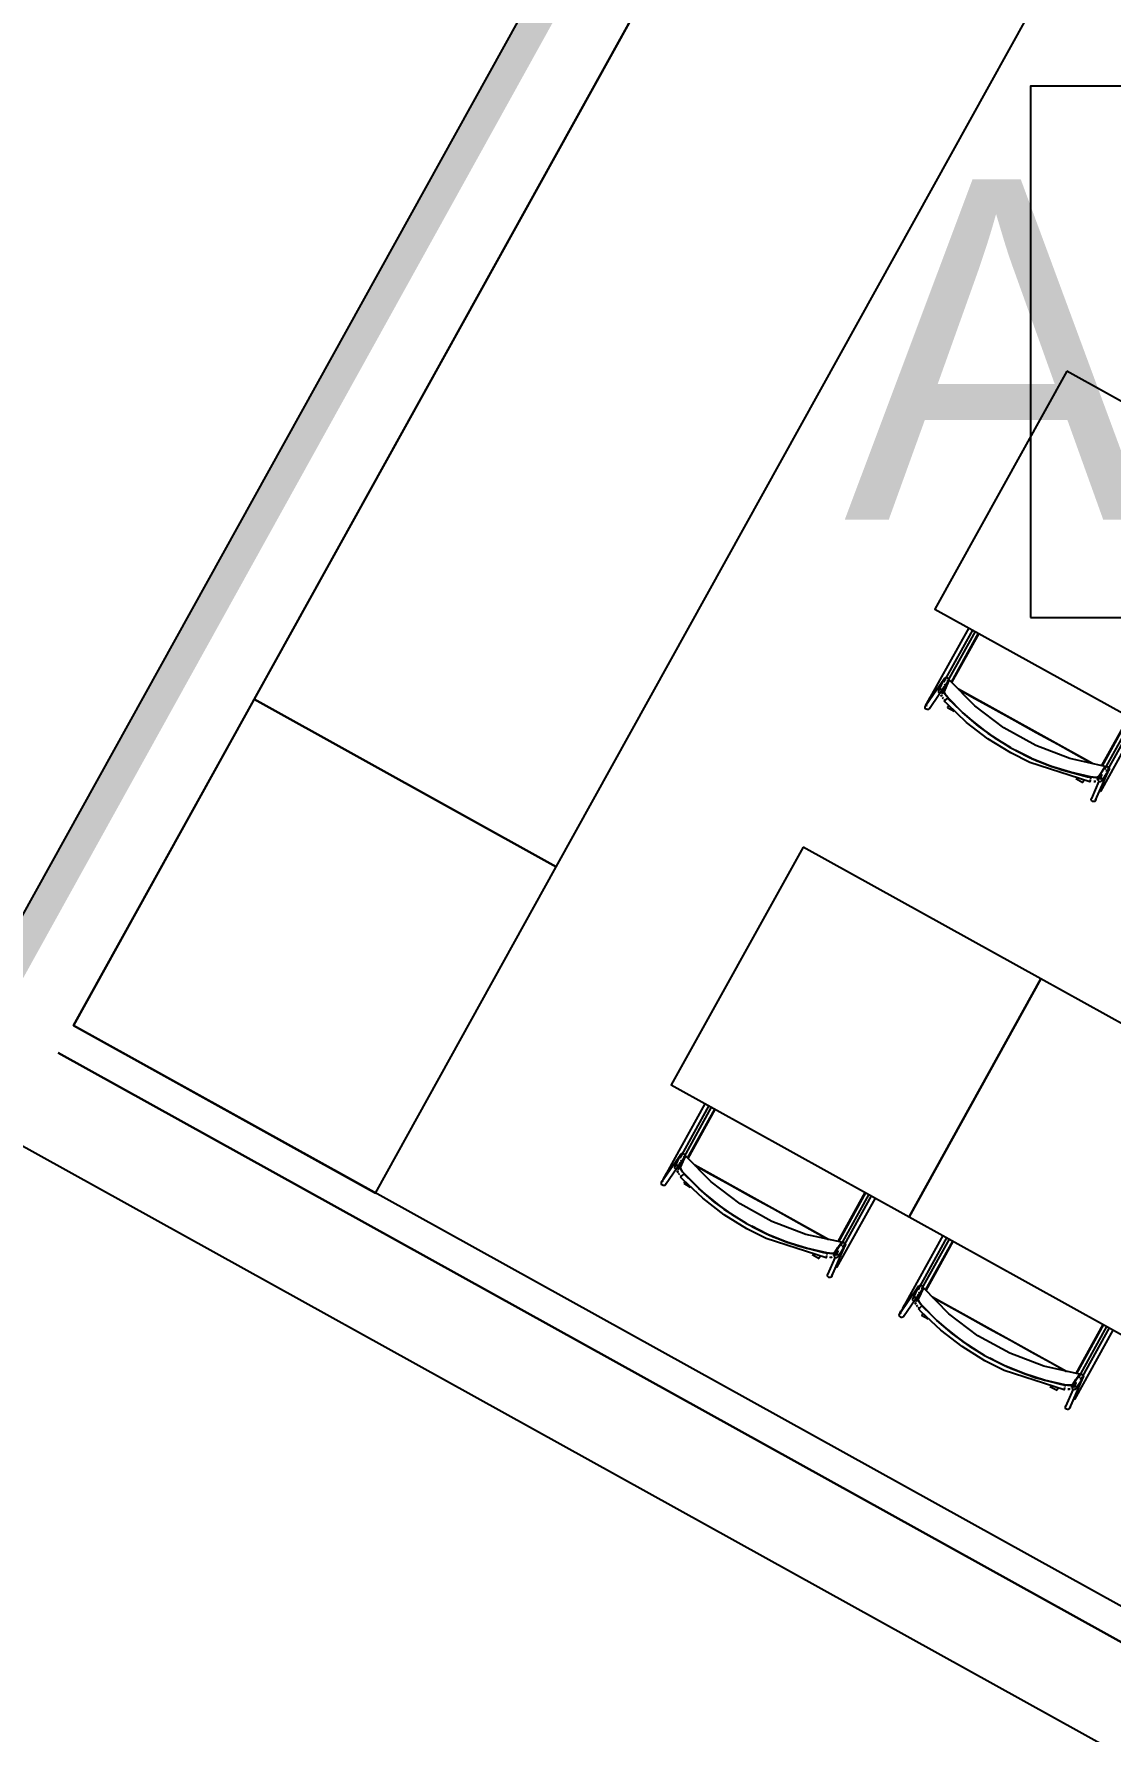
# Model space of a CAD drawing. Header units: metres. Extents: x 2.5 to 42.6, y 0.9 to 31.9.
# Drawn here: x 31.963 to 32.975, y 19.203 to 20.799 of the extents above; entities that cross this region are included whole.
import ezdxf

# ---------------------------------------------------------------- set-up
doc = ezdxf.new("R2010")
doc.units = ezdxf.units.M
for name, color, linetype in [('ARREDI', 9, 'Continuous'), ('PARETI_STRUTTURE', 7, 'Continuous'), ('PILASTRI_SETTI', 8, 'Continuous'), ('WAYFINDING_RIQUADRI', 7, 'Continuous'), ('WAYFINDING_TESTI', 7, 'Continuous')]:
    doc.layers.add(name, color=color, linetype=linetype)

msp = doc.modelspace()

# ---------------------------------------------------------------- linework, layer by layer
at = {"layer": 'ARREDI'}
for points in [[(32.9503, 20.9111), (32.6662, 21.0686), (32.1699, 20.1732), (32.454, 20.0157), (32.9503, 20.9111), (33.2822, 21.5099), (32.9981, 21.6674), (32.6662, 21.0686)], [(32.9343, 20.4819), (32.8102, 20.2581), (33.0341, 20.134), (33.1581, 20.3578)], [(32.2839, 19.7088), (32.454, 20.0157), (32.1699, 20.1732), (31.9998, 19.8663)], [(32.6862, 20.0342), (32.5621, 19.8104), (32.7859, 19.6863), (32.91, 19.9101)], [(32.91, 19.9101), (32.7859, 19.6863), (33.0098, 19.5622), (33.1339, 19.7861)]]:
    msp.add_lwpolyline(points, close=True, dxfattribs=at)
for points in [[(32.8258, 20.1893), (32.8513, 20.2353)], [(32.8199, 20.1898), (32.8193, 20.1903), (32.819, 20.1909), (32.8188, 20.1916), (32.819, 20.1924), (32.8192, 20.1928), (32.8192, 20.1928), (32.8194, 20.193), (32.8199, 20.1935), (32.8207, 20.1937)], [(32.8207, 20.1937), (32.8214, 20.1937), (32.8221, 20.1934), (32.8227, 20.1929), (32.823, 20.1923), (32.8232, 20.1915), (32.823, 20.1908)], [(32.8155, 20.1784), (32.8148, 20.1787), (32.8143, 20.1792), (32.8139, 20.1798), (32.8138, 20.1805), (32.8138, 20.1806), (32.8139, 20.1812), (32.814, 20.1814), (32.8143, 20.1819), (32.8149, 20.1823), (32.8156, 20.1826)], [(32.8156, 20.1826), (32.8163, 20.1826), (32.817, 20.1823), (32.8176, 20.1818), (32.818, 20.1812), (32.8181, 20.1804), (32.8181, 20.1804), (32.8179, 20.1797), (32.8179, 20.1796), (32.8176, 20.1791), (32.817, 20.1786), (32.8164, 20.1784)], [(32.8165, 20.1796), (32.8183, 20.1835), (32.819, 20.1851)], [(32.9639, 20.1002), (32.9672, 20.1051), (32.9704, 20.1101), (32.9371, 20.1176), (32.905, 20.1298), (32.875, 20.1464), (32.8477, 20.1671), (32.8237, 20.1914), (32.8212, 20.186), (32.8188, 20.1806), (32.8189, 20.1798), (32.8197, 20.1782), (32.821, 20.1764), (32.8226, 20.1745)], [(32.8226, 20.1745), (32.821, 20.1764), (32.8197, 20.1783), (32.8189, 20.1798), (32.8188, 20.1806)], [(32.8196, 20.1865), (32.82, 20.1874)], [(32.8219, 20.19), (32.8237, 20.1914)], [(32.8324, 20.1826), (32.8449, 20.1756), (32.8651, 20.1645), (32.8853, 20.1533), (32.9055, 20.1421), (32.9257, 20.1309), (32.9458, 20.1197), (32.9583, 20.1128)], [(32.9583, 20.1128), (32.8324, 20.1826)], [(32.8035, 20.1635), (32.8028, 20.1635), (32.8021, 20.1638), (32.8015, 20.1643), (32.8011, 20.1649), (32.801, 20.1657), (32.8012, 20.1664), (32.8014, 20.1668), (32.8014, 20.1669), (32.8016, 20.167), (32.8021, 20.1675), (32.8029, 20.1677)], [(32.8054, 20.1656), (32.8052, 20.1648), (32.805, 20.1644), (32.805, 20.1644), (32.8048, 20.1642), (32.8042, 20.1637), (32.8035, 20.1635)], [(32.8059, 20.1753), (32.8059, 20.1753), (32.8059, 20.1752), (32.8062, 20.1751), (32.8066, 20.1748)], [(32.8066, 20.1748), (32.8072, 20.1745)], [(32.8168, 20.1758), (32.816, 20.1773)], [(32.816, 20.1773), (32.8167, 20.1758)], [(32.8181, 20.1739), (32.8173, 20.175)], [(32.8173, 20.175), (32.818, 20.174)], [(32.8196, 20.1721), (32.8189, 20.1729)], [(32.819, 20.1715), (32.8192, 20.1717), (32.8196, 20.1721), (32.8201, 20.1725), (32.8207, 20.173), (32.8212, 20.1735)], [(32.819, 20.1715), (32.819, 20.1715)], [(32.8212, 20.1735), (32.8217, 20.1739), (32.822, 20.1742), (32.8222, 20.1744)], [(32.8231, 20.1675), (32.8227, 20.1668), (32.8224, 20.1663), (32.8222, 20.1658), (32.822, 20.1656)], [(32.8812, 20.1279), (32.8669, 20.1365), (32.8511, 20.148), (32.8363, 20.1607), (32.8226, 20.1745)], [(32.8227, 20.1744), (32.8364, 20.1606), (32.8512, 20.1479), (32.8669, 20.1365), (32.8812, 20.1279)], [(32.993, 20.1567), (32.9675, 20.1107)], [(32.8863, 20.125), (32.9006, 20.1178)], [(32.9007, 20.1178), (32.8863, 20.125)], [(32.9012, 20.1176), (32.919, 20.1103), (32.9375, 20.1045), (32.9565, 20.1002)], [(32.9567, 20.1002), (32.9377, 20.1045), (32.9191, 20.1103), (32.9012, 20.1175)], [(32.9564, 20.0977), (32.9563, 20.097), (32.9562, 20.0964), (32.9561, 20.0959), (32.956, 20.0956), (32.956, 20.0955), (32.956, 20.0956), (32.9561, 20.0958)], [(32.9568, 20.0998), (32.9567, 20.0996), (32.9567, 20.0991), (32.9565, 20.0985)], [(32.9567, 20.1002), (32.9591, 20.0998), (32.9614, 20.0997), (32.9631, 20.0999), (32.9639, 20.1002)], [(32.9639, 20.1002), (32.9631, 20.0999), (32.9614, 20.0997), (32.9592, 20.0998), (32.9567, 20.1002)], [(32.9631, 20.0976), (32.9632, 20.0984), (32.9635, 20.0989), (32.9636, 20.099), (32.9641, 20.0995), (32.9641, 20.0995), (32.9648, 20.0998), (32.9655, 20.0998), (32.9662, 20.0996), (32.9668, 20.0991), (32.9672, 20.0985)], [(32.9674, 20.1025), (32.9666, 20.1013), (32.9633, 20.0964)], [(32.9672, 20.0985), (32.9674, 20.0978), (32.9673, 20.097), (32.9671, 20.0965), (32.967, 20.0964), (32.9665, 20.0959), (32.9665, 20.0959), (32.9658, 20.0956), (32.965, 20.0956), (32.9643, 20.0958), (32.9637, 20.0963)], [(32.9704, 20.1101), (32.97, 20.1071)], [(32.97, 20.1071), (32.9704, 20.1101)], [(32.9703, 20.1092), (32.9708, 20.1097), (32.9715, 20.11), (32.9723, 20.11), (32.973, 20.1098), (32.9736, 20.1094), (32.974, 20.1087)], [(32.974, 20.1087), (32.9742, 20.108), (32.9741, 20.1073), (32.974, 20.107), (32.974, 20.107), (32.9737, 20.1066), (32.9732, 20.1061), (32.9725, 20.1058), (32.9718, 20.1058), (32.971, 20.106)], [(32.9494, 20.095), (32.9495, 20.0953), (32.9498, 20.0957), (32.9501, 20.0963), (32.9505, 20.0969)], [(32.9617, 20.096), (32.9608, 20.0959), (32.9596, 20.096)], [(32.9596, 20.096), (32.9609, 20.0959)], [(32.9648, 20.0872), (32.9654, 20.0869)], [(32.9654, 20.0869), (32.9659, 20.0866), (32.9661, 20.0865)], [(32.9662, 20.0864), (32.9662, 20.0864)], [(32.9574, 20.0782), (32.9573, 20.0789), (32.9573, 20.0797), (32.9574, 20.0799), (32.9574, 20.0799), (32.9577, 20.0803), (32.9582, 20.0808)], [(32.9614, 20.0799), (32.9616, 20.0791), (32.9615, 20.0784), (32.9614, 20.0782), (32.9614, 20.0782), (32.9611, 20.0777), (32.9606, 20.0772), (32.9599, 20.0769), (32.9592, 20.0769), (32.9584, 20.0771), (32.9578, 20.0776), (32.9574, 20.0782)], [(32.5776, 19.7416), (32.6031, 19.7876)], [(32.5674, 19.7307), (32.5667, 19.731), (32.5661, 19.7315), (32.5657, 19.7321), (32.5656, 19.7328), (32.5656, 19.7329), (32.5658, 19.7336), (32.5658, 19.7337), (32.5661, 19.7342), (32.5667, 19.7346), (32.5674, 19.7349)], [(32.5674, 19.7349), (32.5682, 19.7349), (32.5689, 19.7346), (32.5695, 19.7341), (32.5698, 19.7335), (32.5699, 19.7328), (32.5699, 19.7327), (32.5698, 19.732), (32.5698, 19.7319), (32.5694, 19.7314), (32.5688, 19.7309), (32.5681, 19.7307)], [(32.5684, 19.7319), (32.5701, 19.7359), (32.5708, 19.7374)], [(32.5718, 19.7421), (32.5712, 19.7426), (32.5708, 19.7432), (32.5707, 19.744), (32.5708, 19.7447), (32.5711, 19.7451), (32.5711, 19.7451), (32.5712, 19.7453), (32.5718, 19.7458), (32.5725, 19.746)], [(32.7157, 19.6525), (32.719, 19.6574), (32.7223, 19.6624), (32.6889, 19.6699), (32.6569, 19.6821), (32.6269, 19.6987), (32.5996, 19.7194), (32.5755, 19.7437), (32.5731, 19.7383), (32.5707, 19.7329), (32.5708, 19.7321), (32.5716, 19.7305), (32.5729, 19.7287), (32.5745, 19.7268)], [(32.5745, 19.7268), (32.5728, 19.7288), (32.5715, 19.7306), (32.5708, 19.7321), (32.5707, 19.733)], [(32.5715, 19.7388), (32.5718, 19.7397)], [(32.5725, 19.746), (32.5733, 19.746), (32.574, 19.7457), (32.5745, 19.7452), (32.5749, 19.7446), (32.575, 19.7438), (32.5749, 19.7431)], [(32.5738, 19.7423), (32.5755, 19.7437)], [(32.5843, 19.7349), (32.5968, 19.7279), (32.6169, 19.7168), (32.6371, 19.7056), (32.6573, 19.6944), (32.6775, 19.6832), (32.6976, 19.672), (32.7102, 19.6651)], [(32.7102, 19.6651), (32.5843, 19.7349)], [(32.5554, 19.7158), (32.5546, 19.7158), (32.554, 19.7161), (32.5534, 19.7166), (32.553, 19.7172), (32.5529, 19.718), (32.553, 19.7187), (32.5533, 19.7192), (32.5533, 19.7192), (32.5534, 19.7194), (32.554, 19.7198), (32.5547, 19.7201)], [(32.5572, 19.7179), (32.5571, 19.7171), (32.5568, 19.7167), (32.5568, 19.7167), (32.5567, 19.7165), (32.5561, 19.716), (32.5554, 19.7158)], [(32.5578, 19.7276), (32.5578, 19.7276), (32.5578, 19.7276), (32.5581, 19.7274), (32.5585, 19.7272)], [(32.5585, 19.7272), (32.5591, 19.7268)], [(32.5678, 19.7296), (32.5686, 19.7281)], [(32.5686, 19.7281), (32.5679, 19.7296)], [(32.5699, 19.7262), (32.5691, 19.7273)], [(32.5691, 19.7273), (32.5699, 19.7263)], [(32.5715, 19.7244), (32.5708, 19.7252)], [(32.5709, 19.7238), (32.5708, 19.7238)], [(32.5709, 19.7238), (32.5711, 19.724), (32.5715, 19.7244), (32.572, 19.7248), (32.5725, 19.7253), (32.5731, 19.7258)], [(32.5731, 19.7258), (32.5735, 19.7262), (32.5739, 19.7265), (32.574, 19.7267)], [(32.575, 19.7198), (32.5746, 19.7191), (32.5743, 19.7186), (32.574, 19.7181), (32.5739, 19.7179)], [(32.633, 19.6802), (32.6188, 19.6888), (32.603, 19.7003), (32.5882, 19.713), (32.5745, 19.7268)], [(32.5746, 19.7267), (32.5883, 19.7129), (32.603, 19.7002), (32.6188, 19.6888), (32.633, 19.6802)], [(32.7449, 19.709), (32.7194, 19.663)], [(32.6525, 19.6701), (32.6379, 19.6775)], [(32.6379, 19.6774), (32.6525, 19.6701)], [(32.6531, 19.6699), (32.6709, 19.6627), (32.6894, 19.6568), (32.7084, 19.6525)], [(32.7085, 19.6525), (32.6895, 19.6568), (32.6709, 19.6626), (32.6531, 19.6698)], [(32.7086, 19.6521), (32.7086, 19.6519), (32.7085, 19.6514), (32.7084, 19.6508)], [(32.7085, 19.6525), (32.7109, 19.6522), (32.7132, 19.652), (32.7149, 19.6522), (32.7157, 19.6525)], [(32.7157, 19.6525), (32.715, 19.6522), (32.7133, 19.652), (32.711, 19.6521), (32.7085, 19.6525)], [(32.715, 19.6499), (32.7151, 19.6507), (32.7153, 19.6512), (32.7154, 19.6513), (32.7159, 19.6518), (32.7159, 19.6518), (32.7166, 19.6521), (32.7174, 19.6521), (32.7181, 19.6519), (32.7187, 19.6514), (32.7191, 19.6508)], [(32.7193, 19.6548), (32.7185, 19.6536), (32.7152, 19.6487)], [(32.7191, 19.6508), (32.7193, 19.6501), (32.7192, 19.6494), (32.7189, 19.6488), (32.7189, 19.6487), (32.7184, 19.6482), (32.7183, 19.6482), (32.7176, 19.6479), (32.7169, 19.6479), (32.7162, 19.6481), (32.7156, 19.6486)], [(32.7223, 19.6624), (32.7219, 19.6594), (32.7223, 19.6624)], [(32.7221, 19.6615), (32.7227, 19.662), (32.7234, 19.6623), (32.7241, 19.6623), (32.7248, 19.6621), (32.7254, 19.6617), (32.7259, 19.661)], [(32.7258, 19.661), (32.726, 19.6603), (32.7259, 19.6596), (32.7258, 19.6593), (32.7258, 19.6593), (32.7256, 19.6589), (32.7251, 19.6584), (32.7244, 19.6581), (32.7236, 19.6581), (32.7229, 19.6583)], [(32.8015, 19.6175), (32.827, 19.6636)], [(32.7013, 19.6473), (32.7014, 19.6476), (32.7016, 19.648), (32.702, 19.6486), (32.7023, 19.6492)], [(32.7083, 19.6501), (32.7082, 19.6493), (32.708, 19.6487), (32.708, 19.6482), (32.7079, 19.6479), (32.7079, 19.6478), (32.7079, 19.6479), (32.708, 19.6481)], [(32.7136, 19.6483), (32.7127, 19.6482), (32.7115, 19.6483)], [(32.7115, 19.6483), (32.7128, 19.6482)], [(32.7167, 19.6395), (32.7173, 19.6392)], [(32.7173, 19.6392), (32.7177, 19.6389), (32.718, 19.6388)], [(32.718, 19.6387), (32.718, 19.6388)], [(32.7093, 19.6305), (32.7091, 19.6312), (32.7092, 19.632), (32.7093, 19.6322), (32.7093, 19.6322), (32.7095, 19.6326), (32.7101, 19.6331)], [(32.7133, 19.6322), (32.7134, 19.6315), (32.7133, 19.6307), (32.7133, 19.6305), (32.7133, 19.6305), (32.713, 19.6301), (32.7125, 19.6295), (32.7118, 19.6293), (32.711, 19.6292), (32.7103, 19.6294), (32.7097, 19.6299), (32.7093, 19.6305)], [(32.7956, 19.618), (32.795, 19.6185), (32.7947, 19.6191), (32.7945, 19.6199), (32.7947, 19.6206), (32.7949, 19.6211), (32.7949, 19.6211), (32.7951, 19.6213), (32.7957, 19.6217), (32.7964, 19.622)], [(32.9396, 19.5285), (32.9429, 19.5334), (32.9461, 19.5383), (32.9128, 19.5458), (32.8807, 19.558), (32.8507, 19.5746), (32.8234, 19.5953), (32.7994, 19.6197), (32.7969, 19.6143), (32.7945, 19.6089), (32.7946, 19.608), (32.7954, 19.6065), (32.7967, 19.6046), (32.7983, 19.6027)], [(32.7964, 19.622), (32.7971, 19.6219), (32.7978, 19.6217), (32.7984, 19.6212), (32.7987, 19.6205), (32.7989, 19.6198), (32.7987, 19.619)], [(32.7976, 19.6182), (32.7994, 19.6197)], [(32.7816, 19.6035), (32.7816, 19.6035), (32.7817, 19.6035), (32.7819, 19.6033), (32.7823, 19.6031)], [(32.7824, 19.6031), (32.7829, 19.6028)], [(32.7912, 19.6067), (32.7905, 19.6069), (32.79, 19.6074), (32.7896, 19.608), (32.7895, 19.6088), (32.7895, 19.6088), (32.7896, 19.6095), (32.7897, 19.6096), (32.79, 19.6101), (32.7906, 19.6106), (32.7913, 19.6108)], [(32.7913, 19.6108), (32.792, 19.6108), (32.7927, 19.6105), (32.7933, 19.61), (32.7937, 19.6094), (32.7938, 19.6087), (32.7938, 19.6087), (32.7937, 19.608), (32.7936, 19.6078), (32.7933, 19.6073), (32.7927, 19.6069), (32.792, 19.6066)], [(32.7925, 19.604), (32.7917, 19.6055)], [(32.7917, 19.6055), (32.7924, 19.6041)], [(32.7922, 19.6079), (32.794, 19.6118), (32.7947, 19.6133)], [(32.7938, 19.6021), (32.793, 19.6033)], [(32.793, 19.6032), (32.7937, 19.6022)], [(32.7983, 19.6027), (32.7967, 19.6047), (32.7954, 19.6065), (32.7946, 19.608), (32.7945, 19.6089)], [(32.7953, 19.6147), (32.7957, 19.6156)], [(32.8569, 19.5561), (32.8426, 19.5648), (32.8268, 19.5762), (32.812, 19.5889), (32.7983, 19.6027)], [(32.8081, 19.6108), (32.8206, 19.6039), (32.8408, 19.5927), (32.861, 19.5815), (32.8812, 19.5703), (32.9014, 19.5591), (32.9215, 19.548), (32.934, 19.541)], [(32.934, 19.541), (32.8081, 19.6108)], [(32.7792, 19.5917), (32.7785, 19.5917), (32.7778, 19.592), (32.7772, 19.5925), (32.7769, 19.5932), (32.7767, 19.5939), (32.7769, 19.5947), (32.7771, 19.5951), (32.7771, 19.5951), (32.7773, 19.5953), (32.7779, 19.5957), (32.7786, 19.596)], [(32.7811, 19.5938), (32.7809, 19.5931), (32.7807, 19.5926), (32.7807, 19.5926), (32.7805, 19.5924), (32.78, 19.592), (32.7792, 19.5917)], [(32.7953, 19.6003), (32.7946, 19.6011)], [(32.7947, 19.5998), (32.7949, 19.6), (32.7953, 19.6003), (32.7958, 19.6007), (32.7964, 19.6012), (32.7969, 19.6017)], [(32.7947, 19.5998), (32.7947, 19.5997)], [(32.7969, 19.6017), (32.7974, 19.6022), (32.7977, 19.6025), (32.7979, 19.6026)], [(32.7988, 19.5957), (32.7984, 19.5951), (32.7981, 19.5945), (32.7979, 19.5941), (32.7978, 19.5939)], [(32.7984, 19.6026), (32.8121, 19.5888), (32.8269, 19.5762), (32.8426, 19.5648), (32.8569, 19.5561)], [(32.9688, 19.585), (32.9433, 19.539)], [(32.8618, 19.5534), (32.8763, 19.5461)], [(32.8764, 19.546), (32.8618, 19.5534)], [(32.8769, 19.5458), (32.8947, 19.5386), (32.9133, 19.5328), (32.9322, 19.5285)], [(32.9324, 19.5284), (32.9134, 19.5327), (32.8948, 19.5386), (32.877, 19.5458)], [(32.9251, 19.5233), (32.9252, 19.5235), (32.9255, 19.5239), (32.9258, 19.5245), (32.9262, 19.5251)], [(32.9321, 19.526), (32.932, 19.5253), (32.9319, 19.5246), (32.9318, 19.5241), (32.9318, 19.5238), (32.9318, 19.5238), (32.9318, 19.5238), (32.9318, 19.524)], [(32.9325, 19.528), (32.9324, 19.5278), (32.9324, 19.5273), (32.9322, 19.5267)], [(32.9324, 19.5284), (32.9348, 19.5281), (32.9371, 19.528), (32.9388, 19.5281), (32.9396, 19.5285)], [(32.9396, 19.5285), (32.9388, 19.5281), (32.9372, 19.528), (32.9349, 19.5281), (32.9324, 19.5284)], [(32.9374, 19.5242), (32.9366, 19.5242), (32.9353, 19.5242)], [(32.9353, 19.5242), (32.9366, 19.5241)], [(32.9388, 19.5259), (32.9389, 19.5266), (32.9392, 19.5271), (32.9393, 19.5273), (32.9398, 19.5278), (32.9398, 19.5278), (32.9405, 19.528), (32.9412, 19.5281), (32.9419, 19.5278), (32.9425, 19.5274), (32.9429, 19.5268)], [(32.9431, 19.5308), (32.9423, 19.5296), (32.939, 19.5246)], [(32.9429, 19.5267), (32.9431, 19.526), (32.943, 19.5253), (32.9428, 19.5248), (32.9427, 19.5246), (32.9422, 19.5242), (32.9422, 19.5241), (32.9415, 19.5239), (32.9408, 19.5238), (32.94, 19.5241), (32.9394, 19.5245)], [(32.9462, 19.5383), (32.9458, 19.5353), (32.9462, 19.5383)], [(32.946, 19.5374), (32.9465, 19.5379), (32.9472, 19.5382), (32.948, 19.5383), (32.9487, 19.5381), (32.9493, 19.5376), (32.9497, 19.537)], [(32.9497, 19.537), (32.9499, 19.5362), (32.9498, 19.5355), (32.9497, 19.5353), (32.9497, 19.5353), (32.9494, 19.5348), (32.9489, 19.5343), (32.9482, 19.534), (32.9475, 19.534), (32.9467, 19.5342)], [(32.9331, 19.5064), (32.933, 19.5072), (32.9331, 19.5079), (32.9331, 19.5081), (32.9331, 19.5081), (32.9334, 19.5086), (32.9339, 19.5091)], [(32.9371, 19.5081), (32.9373, 19.5074), (32.9372, 19.5066), (32.9371, 19.5064), (32.9371, 19.5064), (32.9369, 19.506), (32.9363, 19.5055), (32.9356, 19.5052), (32.9349, 19.5051), (32.9341, 19.5054), (32.9335, 19.5058), (32.9331, 19.5064)], [(32.9405, 19.5154), (32.9411, 19.5151)], [(32.9411, 19.5151), (32.9416, 19.5148), (32.9418, 19.5147)], [(32.9419, 19.5147), (32.9419, 19.5147)]]:
    msp.add_lwpolyline(points, dxfattribs=at)
at = {"layer": 'PARETI_STRUTTURE'}
for points in [[(32.9477, 21.7673), (31.8902, 19.8595)], [(31.9998, 19.8663), (32.9981, 21.6674)], [(32.842, 20.2404), (32.8059, 20.1753)], [(32.8187, 20.1894), (32.8458, 20.2383)], [(32.848, 20.2371), (32.822, 20.1903)], [(32.8262, 20.1889), (32.8518, 20.2351)], [(32.8192, 20.1928), (32.8014, 20.1668)], [(32.805, 20.1644), (32.8228, 20.1904)], [(32.814, 20.1814), (32.819, 20.192)], [(32.8183, 20.1835), (32.8173, 20.1819)], [(32.8229, 20.1902), (32.8228, 20.19), (32.8228, 20.1899), (32.8227, 20.1898), (32.8227, 20.1897), (32.8226, 20.1896), (32.8226, 20.1895), (32.8225, 20.1893), (32.8224, 20.1892), (32.8224, 20.1891), (32.8223, 20.189), (32.8223, 20.1889), (32.8222, 20.1887), (32.8222, 20.1886), (32.8221, 20.1885), (32.822, 20.1884), (32.822, 20.1883), (32.8219, 20.1881), (32.8219, 20.188), (32.8218, 20.1879), (32.8218, 20.1878), (32.8217, 20.1877), (32.8217, 20.1876), (32.8216, 20.1874), (32.8215, 20.1873), (32.8215, 20.1872), (32.8214, 20.1871), (32.8214, 20.187), (32.8213, 20.1868), (32.8213, 20.1867), (32.8212, 20.1866), (32.8212, 20.1865), (32.8211, 20.1864), (32.821, 20.1862), (32.821, 20.1861), (32.8209, 20.186), (32.8209, 20.1859), (32.8208, 20.1858), (32.8208, 20.1857), (32.8207, 20.1855), (32.8207, 20.1854), (32.8206, 20.1853), (32.8205, 20.1852), (32.8205, 20.1851), (32.8204, 20.1849), (32.8204, 20.1848), (32.8203, 20.1847), (32.8203, 20.1846), (32.8202, 20.1845), (32.8201, 20.1844), (32.8201, 20.1842), (32.82, 20.1841), (32.82, 20.184), (32.8199, 20.1839), (32.8199, 20.1838), (32.8198, 20.1836), (32.8198, 20.1835), (32.8197, 20.1834), (32.8196, 20.1833), (32.8196, 20.1832), (32.8195, 20.1831), (32.8195, 20.1829), (32.8194, 20.1828), (32.8194, 20.1827), (32.8193, 20.1826), (32.8193, 20.1825), (32.8192, 20.1823), (32.8191, 20.1822), (32.8191, 20.1821), (32.819, 20.182), (32.819, 20.1819), (32.8189, 20.1817), (32.8189, 20.1816), (32.8188, 20.1815), (32.8187, 20.1814), (32.8187, 20.1813), (32.8186, 20.1811), (32.8186, 20.181), (32.8185, 20.1809), (32.8185, 20.1808), (32.8184, 20.1807), (32.8184, 20.1806), (32.8183, 20.1804), (32.8182, 20.1803), (32.8182, 20.1802), (32.8181, 20.1801), (32.8181, 20.18), (32.818, 20.1798), (32.818, 20.1797), (32.8179, 20.1796), (32.8179, 20.1796)], [(32.8012, 20.1666), (32.8018, 20.1678), (32.8026, 20.1692), (32.8041, 20.1721), (32.8059, 20.1753)], [(32.8815, 20.1227), (32.86, 20.136), (32.84, 20.1514), (32.8216, 20.1688), (32.819, 20.1715)], [(32.822, 20.1656), (32.8283, 20.1621)], [(32.8222, 20.1744), (32.8403, 20.1569), (32.8599, 20.1414), (32.8811, 20.1279), (32.8836, 20.1265)], [(32.9662, 20.0864), (33.0023, 20.1516)], [(32.9926, 20.157), (32.967, 20.1108)], [(32.9701, 20.1076), (32.9963, 20.1549)], [(32.9985, 20.1537), (32.9729, 20.1075)], [(32.956, 20.0955), (32.8996, 20.1136), (32.8815, 20.1227)], [(32.8836, 20.1265), (32.9061, 20.1154), (32.9296, 20.1067), (32.9539, 20.1004), (32.9568, 20.0998)], [(32.9427, 20.0987), (32.9494, 20.095)], [(32.9614, 20.0782), (32.974, 20.107)], [(32.9635, 20.0989), (32.9698, 20.1088)], [(32.967, 20.1019), (32.9652, 20.0977)], [(32.9657, 20.0997), (32.9662, 20.1006)], [(32.974, 20.107), (32.9734, 20.1064), (32.9734, 20.1063), (32.9733, 20.1062), (32.9732, 20.1061), (32.9732, 20.106), (32.9731, 20.1059), (32.973, 20.1057), (32.9729, 20.1056), (32.9729, 20.1055), (32.9728, 20.1054), (32.9727, 20.1053), (32.9727, 20.1052), (32.9726, 20.1051), (32.9725, 20.105), (32.9724, 20.1049), (32.9724, 20.1048), (32.9723, 20.1046), (32.9722, 20.1045), (32.9722, 20.1044), (32.9721, 20.1043), (32.972, 20.1042), (32.9719, 20.1041), (32.9719, 20.104), (32.9718, 20.1039), (32.9717, 20.1038), (32.9717, 20.1036), (32.9716, 20.1035), (32.9715, 20.1034), (32.9714, 20.1033), (32.9714, 20.1032), (32.9713, 20.1031), (32.9712, 20.103), (32.9712, 20.1029), (32.9711, 20.1028), (32.971, 20.1027), (32.9709, 20.1025), (32.9709, 20.1024), (32.9708, 20.1023), (32.9707, 20.1022), (32.9707, 20.1021), (32.9706, 20.102), (32.9705, 20.1019), (32.9705, 20.1018), (32.9704, 20.1017), (32.9703, 20.1015), (32.9702, 20.1015), (32.9702, 20.1013), (32.9701, 20.1012), (32.97, 20.1011), (32.97, 20.101), (32.9699, 20.1009), (32.9698, 20.1008), (32.9698, 20.1007), (32.9697, 20.1006), (32.9696, 20.1005), (32.9695, 20.1003), (32.9695, 20.1002), (32.9694, 20.1001), (32.9693, 20.1), (32.9693, 20.0999), (32.9692, 20.0998), (32.9691, 20.0997), (32.969, 20.0996), (32.969, 20.0995), (32.9689, 20.0994), (32.9688, 20.0992), (32.9688, 20.0991), (32.9687, 20.099), (32.9686, 20.0989), (32.9685, 20.0988), (32.9685, 20.0987), (32.9684, 20.0986), (32.9683, 20.0985), (32.9683, 20.0984), (32.9682, 20.0982), (32.9681, 20.0981), (32.968, 20.098), (32.968, 20.0979), (32.9679, 20.0978), (32.9678, 20.0977), (32.9678, 20.0976), (32.9677, 20.0975), (32.9676, 20.0974), (32.9675, 20.0973), (32.9675, 20.0971), (32.9674, 20.097), (32.9673, 20.0969), (32.9673, 20.0968), (32.9672, 20.0967), (32.9671, 20.0966), (32.9671, 20.0965)], [(32.97, 20.1088), (32.9696, 20.1078)], [(32.9728, 20.1073), (32.9714, 20.1048)], [(32.9645, 20.0962), (32.9574, 20.0799)], [(34.2613, 18.6128), (31.9998, 19.8663)], [(34.273, 18.5726), (31.9855, 19.8405)], [(31.9855, 19.8405), (34.247, 18.587)], [(32.5939, 19.7928), (32.5578, 19.7276)], [(32.5705, 19.7417), (32.5975, 19.7904)], [(32.5998, 19.7895), (32.5739, 19.7426)], [(32.578, 19.7412), (32.6036, 19.7874)], [(31.9406, 19.7595), (31.4253, 18.8297), (31.9406, 19.7595), (34.2023, 18.506)], [(32.5711, 19.7451), (32.5533, 19.7192)], [(32.5568, 19.7167), (32.5747, 19.7427)], [(32.5658, 19.7337), (32.5708, 19.7443)], [(32.5701, 19.7359), (32.5692, 19.7342)], [(32.5748, 19.7425), (32.5747, 19.7423), (32.5746, 19.7422), (32.5746, 19.7421), (32.5745, 19.742), (32.5745, 19.7419), (32.5744, 19.7418), (32.5744, 19.7416), (32.5743, 19.7415), (32.5743, 19.7414), (32.5742, 19.7413), (32.5741, 19.7412), (32.5741, 19.7411), (32.574, 19.7409), (32.574, 19.7408), (32.5739, 19.7407), (32.5739, 19.7406), (32.5738, 19.7405), (32.5737, 19.7403), (32.5737, 19.7402), (32.5736, 19.7401), (32.5736, 19.74), (32.5735, 19.7399), (32.5735, 19.7398), (32.5734, 19.7396), (32.5734, 19.7395), (32.5733, 19.7394), (32.5732, 19.7393), (32.5732, 19.7392), (32.5731, 19.739), (32.5731, 19.7389), (32.573, 19.7388), (32.573, 19.7387), (32.5729, 19.7386), (32.5729, 19.7384), (32.5728, 19.7383), (32.5727, 19.7382), (32.5727, 19.7381), (32.5726, 19.738), (32.5726, 19.7378), (32.5725, 19.7377), (32.5725, 19.7376), (32.5724, 19.7375), (32.5723, 19.7374), (32.5723, 19.7373), (32.5722, 19.7371), (32.5722, 19.737), (32.5721, 19.7369), (32.5721, 19.7368), (32.572, 19.7367), (32.5719, 19.7365), (32.5719, 19.7364), (32.5718, 19.7363), (32.5718, 19.7362), (32.5717, 19.7361), (32.5717, 19.7359), (32.5716, 19.7358), (32.5716, 19.7357), (32.5715, 19.7356), (32.5714, 19.7355), (32.5714, 19.7354), (32.5713, 19.7352), (32.5713, 19.7351), (32.5712, 19.735), (32.5712, 19.7349), (32.5711, 19.7348), (32.5711, 19.7346), (32.571, 19.7345), (32.5709, 19.7344), (32.5709, 19.7343), (32.5708, 19.7342), (32.5708, 19.7341), (32.5707, 19.7339), (32.5707, 19.7338), (32.5706, 19.7337), (32.5705, 19.7336), (32.5705, 19.7335), (32.5704, 19.7333), (32.5704, 19.7332), (32.5703, 19.7331), (32.5703, 19.733), (32.5702, 19.7329), (32.5702, 19.7328), (32.5701, 19.7326), (32.57, 19.7325), (32.57, 19.7324), (32.5699, 19.7323), (32.5699, 19.7322), (32.5698, 19.732), (32.5698, 19.7319), (32.5698, 19.7319)], [(32.5531, 19.7189), (32.5537, 19.7201), (32.5545, 19.7216), (32.556, 19.7244), (32.5577, 19.7276)], [(32.6334, 19.675), (32.6119, 19.6883), (32.5918, 19.7038), (32.5734, 19.7211), (32.5708, 19.7238)], [(32.5739, 19.7179), (32.5801, 19.7144)], [(32.5741, 19.7267), (32.5921, 19.7092), (32.6118, 19.6937), (32.6329, 19.6802), (32.6355, 19.6788)], [(32.718, 19.6387), (32.7542, 19.7039)], [(32.7444, 19.7093), (32.7188, 19.6631)], [(32.722, 19.6599), (32.7482, 19.7072)], [(32.7504, 19.706), (32.7248, 19.6599)], [(32.7079, 19.6478), (32.6514, 19.6659), (32.6334, 19.675)], [(32.6355, 19.6788), (32.658, 19.6677), (32.6815, 19.659), (32.7057, 19.6527), (32.7086, 19.6521)], [(32.8177, 19.6687), (32.7816, 19.6035)], [(32.7944, 19.6176), (32.8215, 19.6666)], [(32.6946, 19.651), (32.7013, 19.6473)], [(32.7133, 19.6305), (32.7258, 19.6593)], [(32.7153, 19.6512), (32.7217, 19.6611)], [(32.7189, 19.6542), (32.717, 19.65)], [(32.7176, 19.652), (32.7181, 19.6529)], [(32.7259, 19.6593), (32.7253, 19.6587), (32.7252, 19.6586), (32.7252, 19.6585), (32.7251, 19.6584), (32.725, 19.6583), (32.7249, 19.6582), (32.7249, 19.6581), (32.7248, 19.658), (32.7247, 19.6578), (32.7247, 19.6577), (32.7246, 19.6576), (32.7245, 19.6575), (32.7244, 19.6574), (32.7244, 19.6573), (32.7243, 19.6572), (32.7242, 19.6571), (32.7242, 19.657), (32.7241, 19.6568), (32.724, 19.6567), (32.7239, 19.6566), (32.7239, 19.6565), (32.7238, 19.6564), (32.7237, 19.6563), (32.7237, 19.6562), (32.7236, 19.6561), (32.7235, 19.656), (32.7234, 19.6559), (32.7234, 19.6557), (32.7233, 19.6556), (32.7232, 19.6555), (32.7232, 19.6554), (32.7231, 19.6553), (32.723, 19.6552), (32.723, 19.6551), (32.7229, 19.655), (32.7228, 19.6549), (32.7227, 19.6547), (32.7227, 19.6546), (32.7226, 19.6545), (32.7225, 19.6544), (32.7225, 19.6543), (32.7224, 19.6542), (32.7223, 19.6541), (32.7223, 19.654), (32.7222, 19.6539), (32.7221, 19.6538), (32.722, 19.6537), (32.722, 19.6535), (32.7219, 19.6534), (32.7218, 19.6533), (32.7218, 19.6532), (32.7217, 19.6531), (32.7216, 19.653), (32.7215, 19.6529), (32.7215, 19.6528), (32.7214, 19.6527), (32.7213, 19.6525), (32.7213, 19.6524), (32.7212, 19.6523), (32.7211, 19.6522), (32.721, 19.6521), (32.721, 19.652), (32.7209, 19.6519), (32.7208, 19.6518), (32.7208, 19.6517), (32.7207, 19.6516), (32.7206, 19.6514), (32.7205, 19.6513), (32.7205, 19.6512), (32.7204, 19.6511), (32.7203, 19.651), (32.7203, 19.6509), (32.7202, 19.6508), (32.7201, 19.6507), (32.72, 19.6506), (32.72, 19.6504), (32.7199, 19.6503), (32.7198, 19.6502), (32.7198, 19.6501), (32.7197, 19.65), (32.7196, 19.6499), (32.7196, 19.6498), (32.7195, 19.6497), (32.7194, 19.6496), (32.7193, 19.6495), (32.7193, 19.6493), (32.7192, 19.6492), (32.7191, 19.6491), (32.7191, 19.649), (32.719, 19.6489), (32.7189, 19.6488)], [(32.7219, 19.6611), (32.7214, 19.6601)], [(32.7247, 19.6597), (32.7232, 19.6571)], [(32.8237, 19.6654), (32.7977, 19.6186)], [(32.8019, 19.6171), (32.8275, 19.6633)], [(32.7164, 19.6485), (32.7093, 19.6322)], [(32.7949, 19.6211), (32.7771, 19.5951)], [(32.7897, 19.6096), (32.7947, 19.6203)], [(32.7769, 19.5949), (32.7776, 19.5961), (32.7783, 19.5975), (32.7799, 19.6003), (32.7816, 19.6035)], [(32.7807, 19.5926), (32.7985, 19.6186)], [(32.794, 19.6118), (32.793, 19.6101)], [(32.7986, 19.6184), (32.7985, 19.6183), (32.7985, 19.6182), (32.7984, 19.618), (32.7984, 19.6179), (32.7983, 19.6178), (32.7983, 19.6177), (32.7982, 19.6176), (32.7982, 19.6175), (32.7981, 19.6173), (32.798, 19.6172), (32.798, 19.6171), (32.7979, 19.617), (32.7979, 19.6169), (32.7978, 19.6167), (32.7978, 19.6166), (32.7977, 19.6165), (32.7976, 19.6164), (32.7976, 19.6163), (32.7975, 19.6162), (32.7975, 19.616), (32.7974, 19.6159), (32.7974, 19.6158), (32.7973, 19.6157), (32.7973, 19.6156), (32.7972, 19.6154), (32.7971, 19.6153), (32.7971, 19.6152), (32.797, 19.6151), (32.797, 19.615), (32.7969, 19.6148), (32.7969, 19.6147), (32.7968, 19.6146), (32.7968, 19.6145), (32.7967, 19.6144), (32.7966, 19.6143), (32.7966, 19.6141), (32.7965, 19.614), (32.7965, 19.6139), (32.7964, 19.6138), (32.7964, 19.6137), (32.7963, 19.6135), (32.7963, 19.6134), (32.7962, 19.6133), (32.7961, 19.6132), (32.7961, 19.6131), (32.796, 19.6129), (32.796, 19.6128), (32.7959, 19.6127), (32.7958, 19.6126), (32.7958, 19.6125), (32.7957, 19.6124), (32.7957, 19.6122), (32.7956, 19.6121), (32.7956, 19.612), (32.7955, 19.6119), (32.7955, 19.6118), (32.7954, 19.6116), (32.7953, 19.6115), (32.7953, 19.6114), (32.7952, 19.6113), (32.7952, 19.6112), (32.7951, 19.6111), (32.7951, 19.6109), (32.795, 19.6108), (32.795, 19.6107), (32.7949, 19.6106), (32.7948, 19.6105), (32.7948, 19.6103), (32.7947, 19.6102), (32.7947, 19.6101), (32.7946, 19.61), (32.7946, 19.6099), (32.7945, 19.6098), (32.7944, 19.6096), (32.7944, 19.6095), (32.7943, 19.6094), (32.7943, 19.6093), (32.7942, 19.6092), (32.7942, 19.609), (32.7941, 19.6089), (32.7941, 19.6088), (32.794, 19.6087), (32.7939, 19.6086), (32.7939, 19.6084), (32.7938, 19.6083), (32.7938, 19.6082), (32.7937, 19.6081), (32.7937, 19.608), (32.7936, 19.6078), (32.7936, 19.6078)], [(32.8572, 19.5509), (32.8357, 19.5643), (32.8157, 19.5797), (32.7973, 19.597), (32.7947, 19.5997)], [(32.7977, 19.5938), (32.804, 19.5904)], [(32.7979, 19.6026), (32.816, 19.5852), (32.8356, 19.5696), (32.8568, 19.5561), (32.8593, 19.5547)], [(32.9419, 19.5147), (32.978, 19.5799)], [(32.9683, 19.5852), (32.9427, 19.5391)], [(32.9458, 19.5358), (32.972, 19.5831)], [(32.9742, 19.5819), (32.9486, 19.5358)], [(32.9317, 19.5238), (32.8753, 19.5418), (32.8572, 19.5509)], [(32.8593, 19.5547), (32.8818, 19.5437), (32.9053, 19.5349), (32.9296, 19.5286), (32.9325, 19.528)], [(32.9184, 19.5269), (32.9251, 19.5232)], [(32.9402, 19.5244), (32.9331, 19.5081)], [(32.9371, 19.5064), (32.9497, 19.5353)], [(32.9392, 19.5271), (32.9455, 19.537)], [(32.9427, 19.5302), (32.9409, 19.5259)], [(32.9414, 19.5279), (32.9419, 19.5288)], [(32.9497, 19.5353), (32.9491, 19.5347), (32.9491, 19.5345), (32.949, 19.5344), (32.9489, 19.5343), (32.9489, 19.5342), (32.9488, 19.5341), (32.9487, 19.534), (32.9486, 19.5339), (32.9486, 19.5338), (32.9485, 19.5337), (32.9484, 19.5336), (32.9484, 19.5334), (32.9483, 19.5333), (32.9482, 19.5332), (32.9481, 19.5331), (32.9481, 19.533), (32.948, 19.5329), (32.9479, 19.5328), (32.9479, 19.5327), (32.9478, 19.5326), (32.9477, 19.5324), (32.9477, 19.5323), (32.9476, 19.5322), (32.9475, 19.5321), (32.9474, 19.532), (32.9474, 19.5319), (32.9473, 19.5318), (32.9472, 19.5317), (32.9472, 19.5316), (32.9471, 19.5315), (32.947, 19.5313), (32.9469, 19.5312), (32.9469, 19.5311), (32.9468, 19.531), (32.9467, 19.5309), (32.9467, 19.5308), (32.9466, 19.5307), (32.9465, 19.5306), (32.9464, 19.5305), (32.9464, 19.5303), (32.9463, 19.5302), (32.9462, 19.5301), (32.9462, 19.53), (32.9461, 19.5299), (32.946, 19.5298), (32.9459, 19.5297), (32.9459, 19.5296), (32.9458, 19.5295), (32.9457, 19.5294), (32.9457, 19.5292), (32.9456, 19.5291), (32.9455, 19.529), (32.9455, 19.5289), (32.9454, 19.5288), (32.9453, 19.5287), (32.9452, 19.5286), (32.9452, 19.5285), (32.9451, 19.5284), (32.945, 19.5282), (32.945, 19.5281), (32.9449, 19.528), (32.9448, 19.5279), (32.9448, 19.5278), (32.9447, 19.5277), (32.9446, 19.5276), (32.9445, 19.5275), (32.9445, 19.5274), (32.9444, 19.5273), (32.9443, 19.5272), (32.9443, 19.527), (32.9442, 19.5269), (32.9441, 19.5268), (32.944, 19.5267), (32.944, 19.5266), (32.9439, 19.5265), (32.9438, 19.5264), (32.9438, 19.5263), (32.9437, 19.5262), (32.9436, 19.526), (32.9435, 19.5259), (32.9435, 19.5258), (32.9434, 19.5257), (32.9433, 19.5256), (32.9433, 19.5255), (32.9432, 19.5254), (32.9431, 19.5253), (32.943, 19.5252), (32.943, 19.5251), (32.9429, 19.5249), (32.9428, 19.5248), (32.9428, 19.5248)], [(32.9457, 19.537), (32.9453, 19.536)], [(32.9485, 19.5356), (32.9471, 19.533)]]:
    msp.add_lwpolyline(points, dxfattribs=at)
at = {"layer": 'PILASTRI_SETTI'}
msp.add_solid([(31.9161, 19.8452), (32.9735, 21.753), (31.8902, 19.8595), (32.9477, 21.7673)], dxfattribs=at)
at = {"layer": 'WAYFINDING_RIQUADRI'}
msp.add_lwpolyline([(32.9, 20.25), (34.5, 20.25), (34.5, 20.75), (32.9, 20.75)], close=True, dxfattribs=at)

# ---------------------------------------------------------------- texts
at = {"layer": 'WAYFINDING_TESTI', "insert": (33.7, 20.5), "char_height": 0.32, "attachment_point": 5}
msp.add_mtext('AULA 112', dxfattribs=at)

doc.saveas('drawing.dxf')
